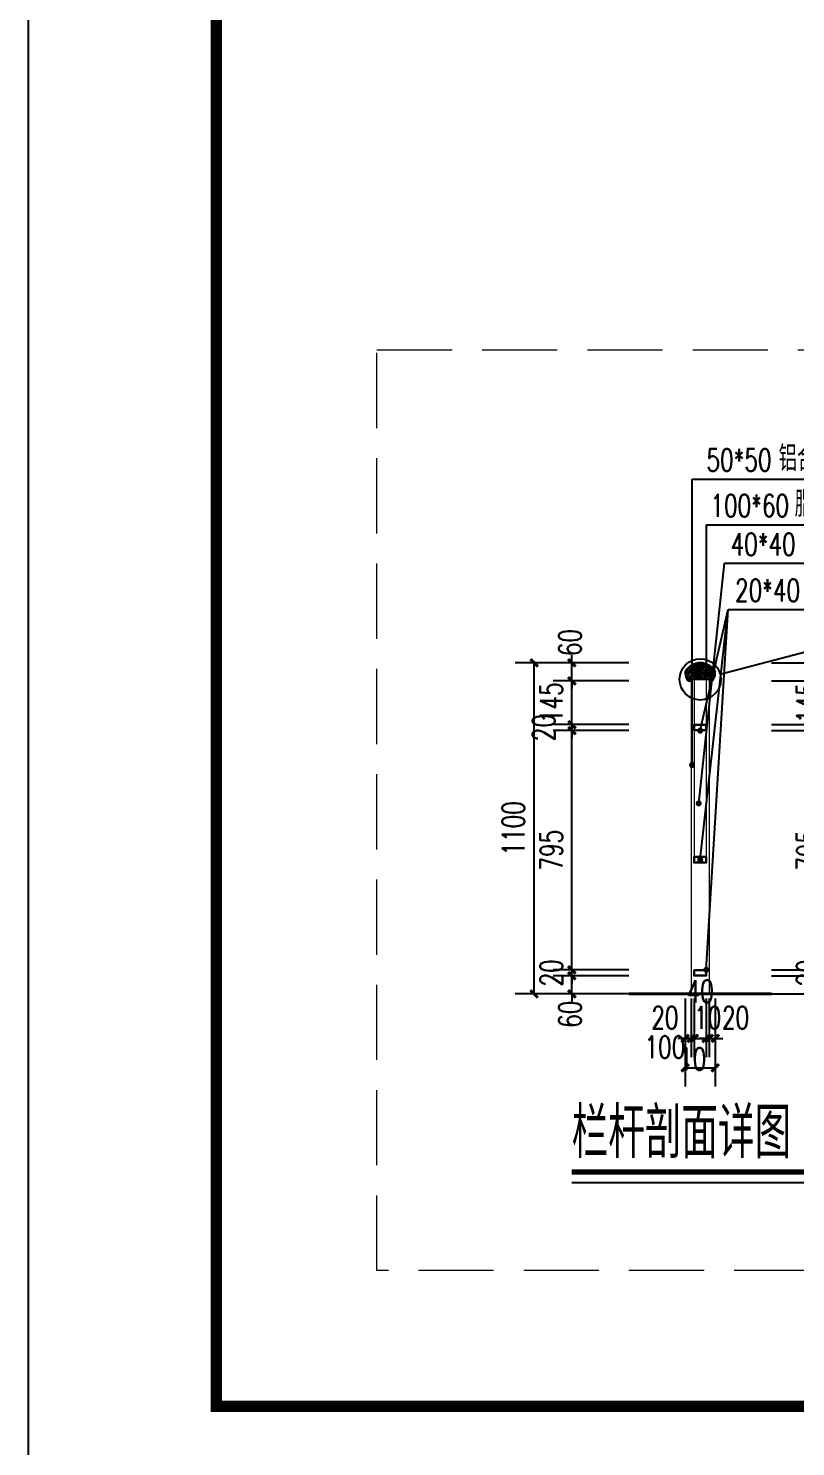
# Model space of a CAD drawing. Extents: x 396092 to 455492, y 17293 to 132793.
# Drawn here: x 396092 to 401194, y 28025 to 37453 of the extents above; entities that cross this region are included whole.
import ezdxf

# ---------------------------------------------------------------- set-up
doc = ezdxf.new("R2010")
doc.units = 0
doc.header["$LTSCALE"] = 1000
doc.header["$MEASUREMENT"] = 0
doc.linetypes.add('DASH', pattern=[0.35, 0.25, -0.1])
doc.layers.add('8', color=8, linetype='Continuous', lineweight=9)
for name, color, linetype in [('DIM_IDEN', 3, 'Continuous'), ('DIM_LEAD', 3, 'Continuous'), ('DIM_SYMB', 3, 'Continuous'), ('PUB_DIM', 3, 'Continuous'), ('PUB_TEXT', 7, 'Continuous')]:
    doc.layers.add(name, color=color, linetype=linetype)
doc.styles.add('_TCH_DIM', font='SIMPLEX', dxfattribs={"bigfont": 'GBCBIG'})
doc.styles.add('_TCH_DIM_T3', font='SIMPLEX', dxfattribs={"width": 0.705882, "bigfont": 'GBCBIG'})
doc.styles.get("Standard").update_dxf_attribs({"font": 'gbenor.shx', "bigfont": 'gbcbig.shx'})
doc.dimstyles.new('_TCH_ARCH&&25', dxfattribs={"dimtxt": 74.375, "dimasz": 25, "dimexe": 62.5, "dimexo": 75, "dimgap": 31.5625, "dimtad": 1, "dimdec": 0, "dimzin": 0, "dimdsep": 46, "dimtxsty": '_TCH_DIM_T3', "dimblk": 'ARCHTICK', "dimcen": 0.09, "dimclrt": 7, "dimazin": 2, "dimtfac": 1, "dimtdec": 0, "dimtix": 1, "dimtmove": 2, "dimatfit": 3, "dimfxl": 25, "dimtolj": 1, "dimtzin": 0, "dimarcsym": 0})

# ---------------------------------------------------------------- blocks, each defined once
blk = doc.blocks.new('A$C8d334926')
blk.add_lwpolyline([(-90212, 32073), (-45662, 32073), (-45662, 11073), (-90212, 11073)], close=True)
at = {"const_width": 75}
blk.add_lwpolyline([(-46162, 31573), (-88962, 31573), (-88962, 11573), (-46162, 11573)], close=True, dxfattribs=at)
blk = doc.blocks.new('_ArchTick')
at = {"color": 0, "linetype": 'ByBlock', "const_width": 0.4}
blk.add_lwpolyline([(-0.5, -0.5), (0.5, 0.5)], dxfattribs=at)
blk = doc.blocks.new('*D440')
at = {"layer": 'Defpoints', "color": 0, "transparency": 16777216}
for p in [(1531.5, 4203.4), (1795.8, 4203.4), (1795.8, 4143.4)]:
    blk.add_point(p, dxfattribs=at)
at = {"layer": 'PUB_DIM', "color": 0, "lineweight": -2, "transparency": 16777216}
for p, q in [((1720.8, 4203.4), (1469, 4203.4)), ((1531.5, 4203.4), (1531.5, 4228.4)), ((1531.5, 4143.4), (1531.5, 4203.4)), ((1720.8, 4143.4), (1469, 4143.4)), ((1531.5, 4143.4), (1531.5, 4118.4))]:
    blk.add_line(p, q, dxfattribs=at)
at = {"layer": 'PUB_DIM', "color": 0, "lineweight": -2, "transparency": 16777216, "xscale": 25, "yscale": 25, "zscale": 25}
for p, rotation in [((1531.5, 4203.4), 270), ((1531.5, 4143.4), 90)]:
    blk.add_blockref('_ArchTick', p, dxfattribs=dict(at, rotation=rotation))
at = {"layer": 'PUB_DIM', "color": 7, "transparency": 16777216, "insert": (1525.3, 4270.9), "char_height": 74.38, "attachment_point": 5, "rotation": 90, "style": '_TCH_DIM_T3'}
blk.add_mtext('\\A1;60', dxfattribs=at)
blk = doc.blocks.new('*D441')
at = {"layer": 'Defpoints', "color": 0, "transparency": 16777216}
for p in [(1531.5, 4143.4), (1795.8, 4143.4), (1795.8, 3998)]:
    blk.add_point(p, dxfattribs=at)
at = {"layer": 'PUB_DIM', "color": 0, "lineweight": -2, "transparency": 16777216}
for p, q in [((1531.5, 4143.4), (1531.5, 4168.4)), ((1720.8, 4143.4), (1469, 4143.4)), ((1531.5, 3998), (1531.5, 4143.4)), ((1720.8, 3998), (1469, 3998)), ((1531.5, 3998), (1531.5, 3973))]:
    blk.add_line(p, q, dxfattribs=at)
at = {"layer": 'PUB_DIM', "color": 0, "lineweight": -2, "transparency": 16777216, "xscale": 25, "yscale": 25, "zscale": 25}
for p, rotation in [((1531.5, 4143.4), 270), ((1531.5, 3998), 90)]:
    blk.add_blockref('_ArchTick', p, dxfattribs=dict(at, rotation=rotation))
at = {"layer": 'PUB_DIM', "color": 7, "transparency": 16777216, "insert": (1462.8, 4070.7), "char_height": 74.38, "attachment_point": 5, "rotation": 90, "style": '_TCH_DIM_T3'}
blk.add_mtext('\\A1;145', dxfattribs=at)
blk = doc.blocks.new('*D442')
at = {"layer": 'Defpoints', "color": 0, "transparency": 16777216}
for p in [(1531.5, 3998), (1795.8, 3998), (1795.8, 3978)]:
    blk.add_point(p, dxfattribs=at)
at = {"layer": 'PUB_DIM', "color": 0, "lineweight": -2, "transparency": 16777216}
for p, q in [((1531.5, 3998), (1531.5, 4023)), ((1720.8, 3998), (1469, 3998)), ((1720.8, 3978), (1469, 3978)), ((1531.5, 3978), (1531.5, 3998)), ((1531.5, 3978), (1531.5, 3953))]:
    blk.add_line(p, q, dxfattribs=at)
at = {"layer": 'PUB_DIM', "color": 0, "lineweight": -2, "transparency": 16777216, "xscale": 25, "yscale": 25, "zscale": 25}
for p, rotation in [((1531.5, 3998), 270), ((1531.5, 3978), 90)]:
    blk.add_blockref('_ArchTick', p, dxfattribs=dict(at, rotation=rotation))
at = {"layer": 'PUB_DIM', "color": 7, "transparency": 16777216, "insert": (1437.8, 3988), "char_height": 74.38, "attachment_point": 5, "rotation": 90, "style": '_TCH_DIM_T3'}
blk.add_mtext('\\A1;20', dxfattribs=at)
blk = doc.blocks.new('*D443')
at = {"layer": 'Defpoints', "color": 0, "transparency": 16777216}
for p in [(1531.5, 3978), (1795.8, 3978), (1795.8, 3183)]:
    blk.add_point(p, dxfattribs=at)
at = {"layer": 'PUB_DIM', "color": 0, "lineweight": -2, "transparency": 16777216}
for p, q in [((1720.8, 3978), (1469, 3978)), ((1531.5, 3183), (1531.5, 3978)), ((1720.8, 3183), (1469, 3183))]:
    blk.add_line(p, q, dxfattribs=at)
at = {"layer": 'PUB_DIM', "color": 0, "lineweight": -2, "transparency": 16777216, "xscale": 25, "yscale": 25, "zscale": 25}
for p, rotation in [((1531.5, 3978), 90), ((1531.5, 3183), 270)]:
    blk.add_blockref('_ArchTick', p, dxfattribs=dict(at, rotation=rotation))
at = {"layer": 'PUB_DIM', "color": 7, "transparency": 16777216, "insert": (1462.8, 3580.5), "char_height": 74.38, "attachment_point": 5, "rotation": 90, "style": '_TCH_DIM_T3'}
blk.add_mtext('\\A1;795', dxfattribs=at)
blk = doc.blocks.new('*D444')
at = {"layer": 'Defpoints', "color": 0, "transparency": 16777216}
for p in [(1531.5, 3183), (1795.8, 3183), (1795.8, 3163)]:
    blk.add_point(p, dxfattribs=at)
at = {"layer": 'PUB_DIM', "color": 0, "lineweight": -2, "transparency": 16777216}
for p, q in [((1531.5, 3183), (1531.5, 3208)), ((1720.8, 3183), (1469, 3183)), ((1720.8, 3163), (1469, 3163)), ((1531.5, 3163), (1531.5, 3183)), ((1531.5, 3163), (1531.5, 3138))]:
    blk.add_line(p, q, dxfattribs=at)
at = {"layer": 'PUB_DIM', "color": 0, "lineweight": -2, "transparency": 16777216, "xscale": 25, "yscale": 25, "zscale": 25}
for p, rotation in [((1531.5, 3183), 270), ((1531.5, 3163), 90)]:
    blk.add_blockref('_ArchTick', p, dxfattribs=dict(at, rotation=rotation))
at = {"layer": 'PUB_DIM', "color": 7, "transparency": 16777216, "insert": (1462.8, 3173), "char_height": 74.38, "attachment_point": 5, "rotation": 90, "style": '_TCH_DIM_T3'}
blk.add_mtext('\\A1;20', dxfattribs=at)
blk = doc.blocks.new('*D445')
at = {"layer": 'Defpoints', "color": 0, "transparency": 16777216}
for p in [(1531.5, 3163), (1795.8, 3163), (1795.8, 3103)]:
    blk.add_point(p, dxfattribs=at)
at = {"layer": 'PUB_DIM', "color": 0, "lineweight": -2, "transparency": 16777216}
for p, q in [((1720.8, 3163), (1469, 3163)), ((1531.5, 3163), (1531.5, 3188)), ((1531.5, 3103), (1531.5, 3163)), ((1720.8, 3103), (1469, 3103)), ((1531.5, 3103), (1531.5, 3078))]:
    blk.add_line(p, q, dxfattribs=at)
at = {"layer": 'PUB_DIM', "color": 0, "lineweight": -2, "transparency": 16777216, "xscale": 25, "yscale": 25, "zscale": 25}
for p, rotation in [((1531.5, 3163), 270), ((1531.5, 3103), 90)]:
    blk.add_blockref('_ArchTick', p, dxfattribs=dict(at, rotation=rotation))
at = {"layer": 'PUB_DIM', "color": 7, "transparency": 16777216, "insert": (1525.3, 3035.5), "char_height": 74.38, "attachment_point": 5, "rotation": 90, "style": '_TCH_DIM_T3'}
blk.add_mtext('\\A1;60', dxfattribs=at)
blk = doc.blocks.new('*D446')
at = {"layer": 'Defpoints', "color": 0, "transparency": 16777216}
for p in [(1405.6, 4203.4), (1669.9, 4203.4), (1669.9, 3103)]:
    blk.add_point(p, dxfattribs=at)
at = {"layer": 'PUB_DIM', "color": 0, "lineweight": -2, "transparency": 16777216}
for p, q in [((1594.9, 4203.4), (1343.1, 4203.4)), ((1405.6, 3103), (1405.6, 4203.4)), ((1594.9, 3103), (1343.1, 3103))]:
    blk.add_line(p, q, dxfattribs=at)
at = {"layer": 'PUB_DIM', "color": 0, "lineweight": -2, "transparency": 16777216, "xscale": 25, "yscale": 25, "zscale": 25}
for p, rotation in [((1405.6, 4203.4), 90), ((1405.6, 3103), 270)]:
    blk.add_blockref('_ArchTick', p, dxfattribs=dict(at, rotation=rotation))
at = {"layer": 'PUB_DIM', "color": 7, "transparency": 16777216, "insert": (1336.9, 3653.2), "char_height": 74.38, "attachment_point": 5, "rotation": 90, "style": '_TCH_DIM_T3'}
blk.add_mtext('\\A1;1100', dxfattribs=at)
blk = doc.blocks.new('*D447')
at = {"layer": 'Defpoints', "color": 0, "transparency": 16777216}
for p in [(2120.2, 4203.4), (2384.4, 4203.4), (2120.2, 4143.4)]:
    blk.add_point(p, dxfattribs=at)
at = {"layer": 'PUB_DIM', "color": 0, "lineweight": -2, "transparency": 16777216}
for p, q in [((2195.2, 4203.4), (2446.9, 4203.4)), ((2384.4, 4203.4), (2384.4, 4228.4)), ((2384.4, 4143.4), (2384.4, 4203.4)), ((2195.2, 4143.4), (2446.9, 4143.4)), ((2384.4, 4143.4), (2384.4, 4118.4))]:
    blk.add_line(p, q, dxfattribs=at)
at = {"layer": 'PUB_DIM', "color": 0, "lineweight": -2, "transparency": 16777216, "xscale": 25, "yscale": 25, "zscale": 25}
for p, rotation in [((2384.4, 4203.4), 270), ((2384.4, 4143.4), 90)]:
    blk.add_blockref('_ArchTick', p, dxfattribs=dict(at, rotation=rotation))
at = {"layer": 'PUB_DIM', "color": 7, "transparency": 16777216, "insert": (2390.7, 4270.9), "char_height": 74.38, "attachment_point": 5, "rotation": 90, "style": '_TCH_DIM_T3'}
blk.add_mtext('\\A1;60', dxfattribs=at)
blk = doc.blocks.new('*D448')
at = {"layer": 'Defpoints', "color": 0, "transparency": 16777216}
for p in [(2120.2, 4143.4), (2384.4, 4143.4), (2120.2, 3998)]:
    blk.add_point(p, dxfattribs=at)
at = {"layer": 'PUB_DIM', "color": 0, "lineweight": -2, "transparency": 16777216}
for p, q in [((2384.4, 4143.4), (2384.4, 4168.4)), ((2195.2, 4143.4), (2446.9, 4143.4)), ((2384.4, 3998), (2384.4, 4143.4)), ((2195.2, 3998), (2446.9, 3998)), ((2384.4, 3998), (2384.4, 3973))]:
    blk.add_line(p, q, dxfattribs=at)
at = {"layer": 'PUB_DIM', "color": 0, "lineweight": -2, "transparency": 16777216, "xscale": 25, "yscale": 25, "zscale": 25}
for p, rotation in [((2384.4, 4143.4), 270), ((2384.4, 3998), 90)]:
    blk.add_blockref('_ArchTick', p, dxfattribs=dict(at, rotation=rotation))
at = {"layer": 'PUB_DIM', "color": 7, "transparency": 16777216, "insert": (2315.7, 4070.7), "char_height": 74.38, "attachment_point": 5, "rotation": 90, "style": '_TCH_DIM_T3'}
blk.add_mtext('\\A1;145', dxfattribs=at)
blk = doc.blocks.new('*D449')
at = {"layer": 'Defpoints', "color": 0, "transparency": 16777216}
for p in [(2120.2, 3998), (2120.2, 3978), (2384.4, 3998)]:
    blk.add_point(p, dxfattribs=at)
at = {"layer": 'PUB_DIM', "color": 0, "lineweight": -2, "transparency": 16777216}
for p, q in [((2384.4, 3998), (2384.4, 4023)), ((2195.2, 3998), (2446.9, 3998)), ((2195.2, 3978), (2446.9, 3978)), ((2384.4, 3978), (2384.4, 3998)), ((2384.4, 3978), (2384.4, 3953))]:
    blk.add_line(p, q, dxfattribs=at)
at = {"layer": 'PUB_DIM', "color": 0, "lineweight": -2, "transparency": 16777216, "xscale": 25, "yscale": 25, "zscale": 25}
for p, rotation in [((2384.4, 3998), 270), ((2384.4, 3978), 90)]:
    blk.add_blockref('_ArchTick', p, dxfattribs=dict(at, rotation=rotation))
at = {"layer": 'PUB_DIM', "color": 7, "transparency": 16777216, "insert": (2478.2, 3988), "char_height": 74.38, "attachment_point": 5, "rotation": 90, "style": '_TCH_DIM_T3'}
blk.add_mtext('\\A1;20', dxfattribs=at)
blk = doc.blocks.new('*D450')
at = {"layer": 'Defpoints', "color": 0, "transparency": 16777216}
for p in [(2120.2, 3978), (2384.4, 3978), (2120.2, 3183)]:
    blk.add_point(p, dxfattribs=at)
at = {"layer": 'PUB_DIM', "color": 0, "lineweight": -2, "transparency": 16777216}
for p, q in [((2195.2, 3978), (2446.9, 3978)), ((2384.4, 3183), (2384.4, 3978)), ((2195.2, 3183), (2446.9, 3183))]:
    blk.add_line(p, q, dxfattribs=at)
at = {"layer": 'PUB_DIM', "color": 0, "lineweight": -2, "transparency": 16777216, "xscale": 25, "yscale": 25, "zscale": 25}
for p, rotation in [((2384.4, 3978), 90), ((2384.4, 3183), 270)]:
    blk.add_blockref('_ArchTick', p, dxfattribs=dict(at, rotation=rotation))
at = {"layer": 'PUB_DIM', "color": 7, "transparency": 16777216, "insert": (2315.7, 3580.5), "char_height": 74.38, "attachment_point": 5, "rotation": 90, "style": '_TCH_DIM_T3'}
blk.add_mtext('\\A1;795', dxfattribs=at)
blk = doc.blocks.new('*D451')
at = {"layer": 'Defpoints', "color": 0, "transparency": 16777216}
for p in [(2120.2, 3183), (2120.2, 3163), (2384.4, 3183)]:
    blk.add_point(p, dxfattribs=at)
at = {"layer": 'PUB_DIM', "color": 0, "lineweight": -2, "transparency": 16777216}
for p, q in [((2384.4, 3183), (2384.4, 3208)), ((2195.2, 3183), (2446.9, 3183)), ((2195.2, 3163), (2446.9, 3163)), ((2384.4, 3163), (2384.4, 3183)), ((2384.4, 3163), (2384.4, 3138))]:
    blk.add_line(p, q, dxfattribs=at)
at = {"layer": 'PUB_DIM', "color": 0, "lineweight": -2, "transparency": 16777216, "xscale": 25, "yscale": 25, "zscale": 25}
for p, rotation in [((2384.4, 3183), 270), ((2384.4, 3163), 90)]:
    blk.add_blockref('_ArchTick', p, dxfattribs=dict(at, rotation=rotation))
at = {"layer": 'PUB_DIM', "color": 7, "transparency": 16777216, "insert": (2315.7, 3173), "char_height": 74.38, "attachment_point": 5, "rotation": 90, "style": '_TCH_DIM_T3'}
blk.add_mtext('\\A1;20', dxfattribs=at)
blk = doc.blocks.new('*D452')
at = {"layer": 'Defpoints', "color": 0, "transparency": 16777216}
for p in [(2120.2, 3163), (2384.4, 3163), (2120.2, 3103)]:
    blk.add_point(p, dxfattribs=at)
at = {"layer": 'PUB_DIM', "color": 0, "lineweight": -2, "transparency": 16777216}
for p, q in [((2195.2, 3163), (2446.9, 3163)), ((2384.4, 3163), (2384.4, 3188)), ((2384.4, 3103), (2384.4, 3163)), ((2195.2, 3103), (2446.9, 3103)), ((2384.4, 3103), (2384.4, 3078))]:
    blk.add_line(p, q, dxfattribs=at)
at = {"layer": 'PUB_DIM', "color": 0, "lineweight": -2, "transparency": 16777216, "xscale": 25, "yscale": 25, "zscale": 25}
for p, rotation in [((2384.4, 3163), 270), ((2384.4, 3103), 90)]:
    blk.add_blockref('_ArchTick', p, dxfattribs=dict(at, rotation=rotation))
at = {"layer": 'PUB_DIM', "color": 7, "transparency": 16777216, "insert": (2390.7, 3035.5), "char_height": 74.38, "attachment_point": 5, "rotation": 90, "style": '_TCH_DIM_T3'}
blk.add_mtext('\\A1;60', dxfattribs=at)
blk = doc.blocks.new('*D453')
at = {"layer": 'Defpoints', "color": 0, "transparency": 16777216}
for p in [(2246.1, 4203.4), (2510.3, 4203.4), (2246.1, 3103)]:
    blk.add_point(p, dxfattribs=at)
at = {"layer": 'PUB_DIM', "color": 0, "lineweight": -2, "transparency": 16777216}
for p, q in [((2321.1, 4203.4), (2572.8, 4203.4)), ((2510.3, 3103), (2510.3, 4203.4)), ((2321.1, 3103), (2572.8, 3103))]:
    blk.add_line(p, q, dxfattribs=at)
at = {"layer": 'PUB_DIM', "color": 0, "lineweight": -2, "transparency": 16777216, "xscale": 25, "yscale": 25, "zscale": 25}
for p, rotation in [((2510.3, 4203.4), 90), ((2510.3, 3103), 270)]:
    blk.add_blockref('_ArchTick', p, dxfattribs=dict(at, rotation=rotation))
at = {"layer": 'PUB_DIM', "color": 7, "transparency": 16777216, "insert": (2441.6, 3653.2), "char_height": 74.38, "attachment_point": 5, "rotation": 90, "style": '_TCH_DIM_T3'}
blk.add_mtext('\\A1;1100', dxfattribs=at)
blk = doc.blocks.new('*D454')
at = {"layer": 'Defpoints', "color": 0, "transparency": 16777216}
for p in [(1988, 3163), (2008, 3163), (2008, 2955.1)]:
    blk.add_point(p, dxfattribs=at)
at = {"layer": 'PUB_DIM', "color": 0, "lineweight": -2, "transparency": 16777216}
for p, q in [((1988, 3088), (1988, 2892.6)), ((2008, 3088), (2008, 2892.6)), ((1988, 2955.1), (1963, 2955.1)), ((1988, 2955.1), (2008, 2955.1)), ((2008, 2955.1), (2033, 2955.1))]:
    blk.add_line(p, q, dxfattribs=at)
at = {"layer": 'PUB_DIM', "color": 0, "lineweight": -2, "transparency": 16777216, "xscale": 25, "yscale": 25, "zscale": 25}
blk.add_blockref('_ArchTick', (1988, 2955.1), dxfattribs=at)
at = {"layer": 'PUB_DIM', "color": 0, "lineweight": -2, "transparency": 16777216, "xscale": 25, "yscale": 25, "zscale": 25, "rotation": 180}
blk.add_blockref('_ArchTick', (2008, 2955.1), dxfattribs=at)
at = {"layer": 'PUB_DIM', "color": 7, "transparency": 16777216, "insert": (2075.5, 3023.8), "char_height": 74.38, "attachment_point": 5, "style": '_TCH_DIM_T3'}
blk.add_mtext('\\A1;20', dxfattribs=at)
blk = doc.blocks.new('*D455')
at = {"layer": 'Defpoints', "color": 0, "transparency": 16777216}
for p in [(1978, 3163), (1988, 3163), (1988, 2955.1)]:
    blk.add_point(p, dxfattribs=at)
at = {"layer": 'PUB_DIM', "color": 0, "lineweight": -2, "transparency": 16777216}
for p, q in [((1978, 3088), (1978, 2892.6)), ((1988, 3088), (1988, 2892.6)), ((1978, 2955.1), (1953, 2955.1)), ((1978, 2955.1), (1988, 2955.1)), ((1988, 2955.1), (2013, 2955.1))]:
    blk.add_line(p, q, dxfattribs=at)
at = {"layer": 'PUB_DIM', "color": 0, "lineweight": -2, "transparency": 16777216, "xscale": 25, "yscale": 25, "zscale": 25}
blk.add_blockref('_ArchTick', (1978, 2955.1), dxfattribs=at)
at = {"layer": 'PUB_DIM', "color": 0, "lineweight": -2, "transparency": 16777216, "xscale": 25, "yscale": 25, "zscale": 25, "rotation": 180}
blk.add_blockref('_ArchTick', (1988, 2955.1), dxfattribs=at)
at = {"layer": 'PUB_DIM', "color": 7, "transparency": 16777216, "insert": (1983, 3023.8), "char_height": 74.38, "attachment_point": 5, "style": '_TCH_DIM_T3'}
blk.add_mtext('\\A1;10', dxfattribs=at)
blk = doc.blocks.new('*D456')
at = {"layer": 'Defpoints', "color": 0, "transparency": 16777216}
for p in [(1938, 3163), (1978, 3163), (1978, 2955.1)]:
    blk.add_point(p, dxfattribs=at)
at = {"layer": 'PUB_DIM', "color": 0, "lineweight": -2, "transparency": 16777216}
for p, q in [((1938, 3088), (1938, 2892.6)), ((1978, 3088), (1978, 2892.6)), ((1938, 2955.1), (1913, 2955.1)), ((1938, 2955.1), (1978, 2955.1)), ((1978, 2955.1), (2003, 2955.1))]:
    blk.add_line(p, q, dxfattribs=at)
at = {"layer": 'PUB_DIM', "color": 0, "lineweight": -2, "transparency": 16777216, "xscale": 25, "yscale": 25, "zscale": 25}
blk.add_blockref('_ArchTick', (1938, 2955.1), dxfattribs=at)
at = {"layer": 'PUB_DIM', "color": 0, "lineweight": -2, "transparency": 16777216, "xscale": 25, "yscale": 25, "zscale": 25, "rotation": 180}
blk.add_blockref('_ArchTick', (1978, 2955.1), dxfattribs=at)
at = {"layer": 'PUB_DIM', "color": 7, "transparency": 16777216, "insert": (1958, 3111.3), "char_height": 74.38, "attachment_point": 5, "style": '_TCH_DIM_T3'}
blk.add_mtext('\\A1;40', dxfattribs=at)
blk = doc.blocks.new('*D457')
at = {"layer": 'Defpoints', "color": 0, "transparency": 16777216}
for p in [(1928, 3163), (1938, 3163), (1938, 2955.1)]:
    blk.add_point(p, dxfattribs=at)
at = {"layer": 'PUB_DIM', "color": 0, "lineweight": -2, "transparency": 16777216}
for p, q in [((1928, 3088), (1928, 2892.6)), ((1938, 3088), (1938, 2892.6)), ((1928, 2955.1), (1903, 2955.1)), ((1928, 2955.1), (1938, 2955.1)), ((1938, 2955.1), (1963, 2955.1))]:
    blk.add_line(p, q, dxfattribs=at)
at = {"layer": 'PUB_DIM', "color": 0, "lineweight": -2, "transparency": 16777216, "xscale": 25, "yscale": 25, "zscale": 25}
blk.add_blockref('_ArchTick', (1928, 2955.1), dxfattribs=at)
at = {"layer": 'PUB_DIM', "color": 0, "lineweight": -2, "transparency": 16777216, "xscale": 25, "yscale": 25, "zscale": 25, "rotation": 180}
blk.add_blockref('_ArchTick', (1938, 2955.1), dxfattribs=at)
at = {"layer": 'PUB_DIM', "color": 7, "transparency": 16777216, "insert": (1933, 2886.3), "char_height": 74.38, "attachment_point": 5, "style": '_TCH_DIM_T3'}
blk.add_mtext('\\A1;10', dxfattribs=at)
blk = doc.blocks.new('*D458')
at = {"layer": 'Defpoints', "color": 0, "transparency": 16777216}
for p in [(1908, 3163), (1928, 3163), (1928, 2955.1)]:
    blk.add_point(p, dxfattribs=at)
at = {"layer": 'PUB_DIM', "color": 0, "lineweight": -2, "transparency": 16777216}
for p, q in [((1908, 3088), (1908, 2892.6)), ((1928, 3088), (1928, 2892.6)), ((1908, 2955.1), (1883, 2955.1)), ((1908, 2955.1), (1928, 2955.1)), ((1928, 2955.1), (1953, 2955.1))]:
    blk.add_line(p, q, dxfattribs=at)
at = {"layer": 'PUB_DIM', "color": 0, "lineweight": -2, "transparency": 16777216, "xscale": 25, "yscale": 25, "zscale": 25}
blk.add_blockref('_ArchTick', (1908, 2955.1), dxfattribs=at)
at = {"layer": 'PUB_DIM', "color": 0, "lineweight": -2, "transparency": 16777216, "xscale": 25, "yscale": 25, "zscale": 25, "rotation": 180}
blk.add_blockref('_ArchTick', (1928, 2955.1), dxfattribs=at)
at = {"layer": 'PUB_DIM', "color": 7, "transparency": 16777216, "insert": (1840.5, 3023.8), "char_height": 74.38, "attachment_point": 5, "style": '_TCH_DIM_T3'}
blk.add_mtext('\\A1;20', dxfattribs=at)
blk = doc.blocks.new('*D459')
at = {"layer": 'Defpoints', "color": 0, "transparency": 16777216}
for p in [(1908, 3065.3), (2008, 3065.3), (2008, 2857.3)]:
    blk.add_point(p, dxfattribs=at)
at = {"layer": 'PUB_DIM', "color": 0, "lineweight": -2, "transparency": 16777216}
for p, q in [((1908, 2990.3), (1908, 2794.8)), ((2008, 2990.3), (2008, 2794.8)), ((1908, 2857.3), (2008, 2857.3))]:
    blk.add_line(p, q, dxfattribs=at)
at = {"layer": 'PUB_DIM', "color": 0, "lineweight": -2, "transparency": 16777216, "xscale": 25, "yscale": 25, "zscale": 25, "rotation": 180}
blk.add_blockref('_ArchTick', (1908, 2857.3), dxfattribs=at)
at = {"layer": 'PUB_DIM', "color": 0, "lineweight": -2, "transparency": 16777216, "xscale": 25, "yscale": 25, "zscale": 25}
blk.add_blockref('_ArchTick', (2008, 2857.3), dxfattribs=at)
at = {"layer": 'PUB_DIM', "color": 7, "transparency": 16777216, "insert": (1840.5, 2926.1), "char_height": 74.38, "attachment_point": 5, "style": '_TCH_DIM_T3'}
blk.add_mtext('\\A1;100', dxfattribs=at)
blk = doc.blocks.new('A$Cdfea7f66')
h = blk.add_hatch()
h.set_pattern_fill('木纹03', color=8, scale=25)
h.set_pattern_definition([(0, (-424490.27, -47309.15), (50, 50), [2.5, -47.5]), (90, (-424470.27, -47291.65), (-50, 50), [5, -45]), (45, (-424480.27, -47296.65), (0, 49.9995205), [3.535, -10.605, 3.535, -7.07, 24.75, -21.25]), (45, (-424492.77, -47311.65), (0, 50), [3.5355, -7.071, 3.5355, -56.55]), (45, (-424475.27, -47306.65), (0, 50), [3.5355, -67.175178]), (45, (-424470.27, -47309.15), (0, 50), [3.5355, -67.175178]), (45, (-424477.77, -47304.15), (0, 50), [3.5355, -67.175178]), (45, (-424480.27, -47301.65), (0, 50), [7.071, -63.639678]), (45, (-424467.77, -47264.15), (0, 50), [7.071, -63.639678]), (45, (-424485.27, -47299.15), (0, 50), [14.142, -56.568678]), (45, (-424487.77, -47296.65), (0, 50), [14.142, -56.568678]), (45, (-424455.27, -47281.65), (0, 50), [14.142, -56.568678]), (45, (-424490.27, -47291.65), (0, 50), [10.6066, -60.104078]), (45, (-424500.27, -47284.15), (0, 50), [10.6066, -60.104078]), (45, (-424495.27, -47289.15), (0, 50), [10.6066, -60.104078]), (45, (-424462.77, -47274.15), (0, 50), [17.67767, -53.033008]), (45, (-424467.77, -47271.65), (0, 50), [17.67767, -53.033008]), (45, (-424462.77, -47284.15), (0, 50), [24.7487373, -45.961941]), (26.565051, (-424485.27, -47304.15), (50, 2e-08), [5.5901695, -106.213229]), (26.565051, (-424475.27, -47289.15), (50, 2e-08), [5.5901695, -106.213229]), (26.565051, (-424477.77, -47294.15), (50, 2e-08), [5.5901695, -106.213229]), (26.565051, (-424487.77, -47309.15), (50, 2e-08), [11.18034, -100.623059]), (26.565051, (-424477.77, -47286.65), (50, 2e-08), [16.77051, -95.032889]), (26.565051, (-424482.77, -47284.15), (50, 2e-08), [22.36068, -89.442719]), (26.565051, (-424487.77, -47281.65), (50, 2e-08), [22.36068, -89.442719]), (26.565051, (-424495.27, -47266.65), (50, 2e-08), [22.36068, -89.442719]), (26.565051, (-424495.27, -47271.65), (50, 2e-08), [27.95085, -83.852549]), (26.565051, (-424492.77, -47276.65), (50, 2e-08), [27.95085, -83.852549]), (63.434949, (-424475.27, -47296.65), (3e-09, 50), [5.5901695, -106.213229]), (63.434949, (-424482.77, -47301.65), (3e-09, 50), [5.5901695, -106.213229]), (63.434949, (-424490.27, -47309.15), (3e-09, 50), [11.18034, -100.623059]), (63.434949, (-424475.27, -47301.65), (3e-09, 50), [11.18034, -100.623059]), (63.434949, (-424495.27, -47311.65), (3e-09, 50), [16.77051, -95.032889]), (63.434949, (-424500.27, -47311.65), (3e-09, 50), [22.36068, -89.442719]), (63.434949, (-424455.27, -47309.15), (3e-09, 50), [22.36068, -89.442719]), (63.434949, (-424472.77, -47304.15), (3e-09, 50), [22.36068, -89.442719]), (63.434949, (-424462.77, -47309.15), (3e-09, 50), [27.95085, -83.852549]), (63.434949, (-424467.77, -47306.65), (3e-09, 50), [27.95085, -83.852549])])
h.paths.add_polyline_path([(2006.3, 4176.4, 0.257556), (1958, 4203.4, 0.257556), (1909.7, 4176.4, 0.123478), (1908, 4170.1, 0.191323), (1918, 4143.4), (1927, 4143.4, 0.414214), (1928, 4144.4), (1928, 4147.4, -0.414214), (1929, 4148.4), (1987, 4148.4, -0.414214), (1988, 4147.4), (1988, 4144.4, 0.414214), (1989, 4143.4), (1998, 4143.4, 0.191323), (2008, 4170.1, 0.123478)])
for p, q in [((1918, 4143.4), (1927, 4143.4)), ((1988, 4147.4), (1988, 4144.4)), ((1989, 4143.4), (1998, 4143.4))]:
    blk.add_line(p, q)
blk.add_lwpolyline([(1987, 4148.4), (1929, 4148.4, 0.414214), (1928, 4147.4), (1928, 4144.4)], format="xyb")
for points in [[(1938, 3998), (1978, 3998), (1978, 3978), (1938, 3978)], [(1939.2, 3996.8), (1976.8, 3996.8), (1976.8, 3979.2), (1939.2, 3979.2)], [(1938, 3559.9), (1978, 3559.9), (1978, 3538.4), (1938, 3538.4)], [(1939.2, 3558.7), (1976.8, 3558.7), (1976.8, 3539.6), (1939.2, 3539.6)], [(1938, 3183), (1978, 3183), (1978, 3163), (1938, 3163)], [(1939.2, 3181.8), (1976.8, 3181.8), (1976.8, 3164.2), (1939.2, 3164.2)]]:
    blk.add_lwpolyline(points, close=True)
at = {"const_width": 10}
blk.add_lwpolyline([(2195.2, 3103), (1720.8, 3103)], dxfattribs=at)
for centre, radius, start, end in [((1958.4, 4146.2), 57.3, 90.3598, 148.1316), ((1957.6, 4146.2), 57.3, 31.8684, 89.6402), ((1921.3, 4169.8), 13.4, 150.5413, 179.1974), ((1946.6, 4169.4), 38.6, 179.034, 222.1857), ((1987, 4147.4), 1, 0, 90), ((1969.4, 4169.4), 38.6, 317.8143, 0.966), ((1994.6, 4169.8), 13.4, 0.8026, 29.4587), ((1927, 4144.4), 1, 270, 0), ((1989, 4144.4), 1, 180, 270)]:
    blk.add_arc(centre, radius, start, end)
at = {"layer": '8', "linetype": 'DASH'}
blk.add_lwpolyline([(882.9, 5244.1), (4771.1, 5244.1), (4771.1, 2183.4), (882.9, 2183.4)], close=True, dxfattribs=at)
at = {"layer": '8'}
for points in [[(1938, 4148.4), (1938, 3998)], [(1978, 4148.4), (1978, 3998)], [(1928, 4147.4), (1928, 3103)], [(1988, 4147.4), (1988, 3103)], [(1938, 3978), (1938, 3559.9)], [(1978, 3978), (1978, 3559.9)]]:
    blk.add_lwpolyline(points, dxfattribs=at)
at = {"layer": 'DIM_IDEN'}
blk.add_line((2024.3, 4165.9), (2544.6, 4303), dxfattribs=at)
blk.add_circle((1958, 4148.4), 68.6, dxfattribs=at)
at = {"layer": 'DIM_LEAD'}
for p, q in [((1931, 3863.9), (1931, 4814.1)), ((1931, 4814.1), (2542.1, 4814.1)), ((1978.3, 4166.5), (1978.3, 4662.4)), ((1978.3, 4662.4), (2594.4, 4662.4)), ((1952.9, 3736.1), (2038.3, 4534.3)), ((2038.3, 4534.3), (2623.5, 4534.3)), ((1958, 3549.2), (2051.4, 4380.9)), ((1958, 3978), (2051.4, 4380.9)), ((1958, 3978), (2051.4, 4380.9)), ((1978, 3183), (2051.4, 4380.9)), ((2051.4, 4380.9), (2638.1, 4380.9))]:
    blk.add_line(p, q, dxfattribs=at)
at = {"layer": 'DIM_LEAD', "const_width": 10}
for points in [[(1978.3, 4161.5, 1), (1978.3, 4171.5, 1)], [(1956.9, 3973.1, 1), (1959.1, 3982.8, 1)], [(1956.9, 3973.1, 1), (1959.1, 3982.8, 1)], [(1931, 3858.9, 1), (1931, 3868.9, 1)], [(1952.4, 3731.2, 1), (1953.4, 3741.1, 1)], [(1957.4, 3544.2, 1), (1958.6, 3554.1, 1)], [(1977.7, 3178, 1), (1978.3, 3188, 1)]]:
    blk.add_lwpolyline(points, format="xyb", close=True, dxfattribs=at)
at = {"layer": 'DIM_SYMB', "const_width": 17.5}
blk.add_lwpolyline([(1530.7, 2510.8), (2568.5, 2510.8)], dxfattribs=at)
at = {"layer": 'DIM_SYMB'}
blk.add_lwpolyline([(1530.7, 2475.8), (2568.5, 2475.8)], dxfattribs=at)
at = {"layer": 'PUB_TEXT', "style": '_TCH_DIM', "width": 0.705882}
for s, p in [('50*50', (1978.9, 4840.4)), ('100*60', (1992.2, 4688.7)), ('40*40', (2059.3, 4560.5)), ('20*40', (2074, 4407.1))]:
    blk.add_text(s, height=74.38, dxfattribs=at).set_placement(p)
at = {"layer": 'PUB_TEXT', "style": '_TCH_DIM'}
for s, p in [('铝合金立柱', (2218.9, 4840.4)), ('脂塑木扶手', (2272.2, 4688.7))]:
    blk.add_text(s, height=84.4, dxfattribs=at).set_placement(p)
at = {"layer": 'PUB_TEXT'}
blk.add_text('栏杆剖面详图', height=168.79, dxfattribs=at).set_placement((1530.7, 2557))
at = {"layer": 'PUB_DIM'}
for base, p1, p2, angle, picture, middle in [((1531.5, 4203.4), (1795.8, 4143.4), (1795.8, 4203.4), 90, '*D440', (1525.3, 4270.9)), ((2384.4, 4203.4), (2120.2, 4143.4), (2120.2, 4203.4), 90, '*D447', (2390.7, 4270.9)), ((1531.5, 3998), (1795.8, 3978), (1795.8, 3998), 90, '*D442', (1437.8, 3988)), ((2384.4, 3998), (2120.2, 3978), (2120.2, 3998), 90, '*D449', (2478.2, 3988)), ((1531.5, 3163), (1795.8, 3103), (1795.8, 3163), 90, '*D445', (1525.3, 3035.5)), ((1928, 2955.1), (1908, 3163), (1928, 3163), 0, '*D458', (1840.5, 3023.8)), ((1938, 2955.1), (1928, 3163), (1938, 3163), 0, '*D457', (1933, 2886.3)), ((1978, 2955.1), (1938, 3163), (1978, 3163), 0, '*D456', (1958, 3111.3)), ((2008, 2955.1), (1988, 3163), (2008, 3163), 0, '*D454', (2075.5, 3023.8)), ((2384.4, 3163), (2120.2, 3103), (2120.2, 3163), 90, '*D452', (2390.7, 3035.5)), ((2008, 2857.3), (1908, 3065.3), (2008, 3065.3), 0, '*D459', (1840.5, 2926.1))]:
    dim = blk.add_linear_dim(base=base, p1=p1, p2=p2, angle=angle, dimstyle='_TCH_ARCH&&25', dxfattribs=at)
    dim.commit()
    dim.dimension.update_dxf_attribs({"geometry": picture, "text_midpoint": middle, "dimtype": 161})
for p1, p2, distance, picture, middle in [((1669.9, 3103), (1669.9, 4203.4), 264.3, '*D446', (1336.9, 3653.2)), ((2246.1, 3103), (2246.1, 4203.4), -264.3, '*D453', (2441.6, 3653.2)), ((1795.8, 3998), (1795.8, 4143.4), 264.3, '*D441', (1462.8, 4070.7)), ((2120.2, 3998), (2120.2, 4143.4), -264.3, '*D448', (2315.7, 4070.7)), ((1795.8, 3183), (1795.8, 3978), 264.3, '*D443', (1462.8, 3580.5)), ((2120.2, 3183), (2120.2, 3978), -264.3, '*D450', (2315.7, 3580.5)), ((1795.8, 3163), (1795.8, 3183), 264.3, '*D444', (1462.8, 3173)), ((2120.2, 3163), (2120.2, 3183), -264.3, '*D451', (2315.7, 3173)), ((1978, 3163), (1988, 3163), -207.9, '*D455', (1983, 3023.8))]:
    dim = blk.add_aligned_dim(p1=p1, p2=p2, distance=distance, dimstyle='_TCH_ARCH&&25', dxfattribs=at)
    dim.commit()
    dim.dimension.update_dxf_attribs({"geometry": picture, "text_midpoint": middle})

msp = doc.modelspace()

# ---------------------------------------------------------------- block references
msp.add_blockref('A$C8d334926', (486304.3, 16720.3))
at = {"xscale": 2, "yscale": 2, "zscale": 2}
msp.add_blockref('A$Cdfea7f66', (396643.7, 24828.1), dxfattribs=at)

doc.saveas('drawing.dxf')
